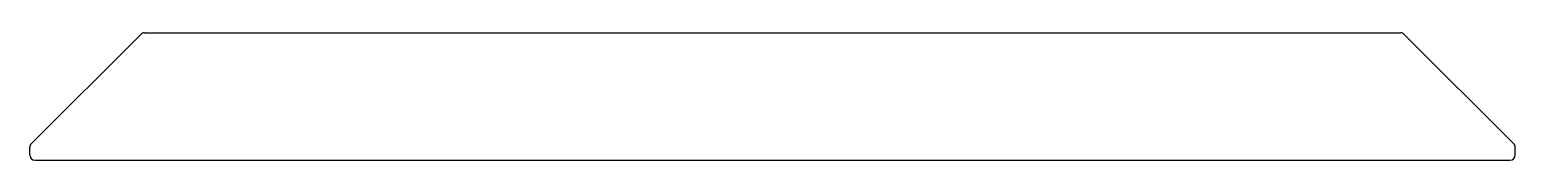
# Model space of a CAD drawing. Header units: millimetres. Extents: x 0 to 280, y 0 to 24.
import ezdxf

# ---------------------------------------------------------------- set-up
doc = ezdxf.new("R2010")
doc.units = ezdxf.units.MM

msp = doc.modelspace()

# ---------------------------------------------------------------- linework, layer by layer
at = {"color": 7, "linetype": 'Continuous', "lineweight": 25}
for p, q in [((0.29, 3.08), (20.92, 23.71)), ((21.63, 24), (258.37, 24)), ((279.71, 3.08), (259.08, 23.71)), ((0, 1), (0, 2.37)), ((1, 0), (279, 0)), ((280, 1), (280, 2.37))]:
    msp.add_line(p, q, dxfattribs=at)
for centre, start, end in [((21.63, 23), 90, 135), ((258.37, 23), 45, 90), ((1, 2.37), 135, 180), ((279, 2.37), 0, 45), ((1, 1), 180, 270), ((279, 1), 270, 0)]:
    msp.add_arc(centre, 1, start, end, dxfattribs=at)

doc.saveas('drawing.dxf')
